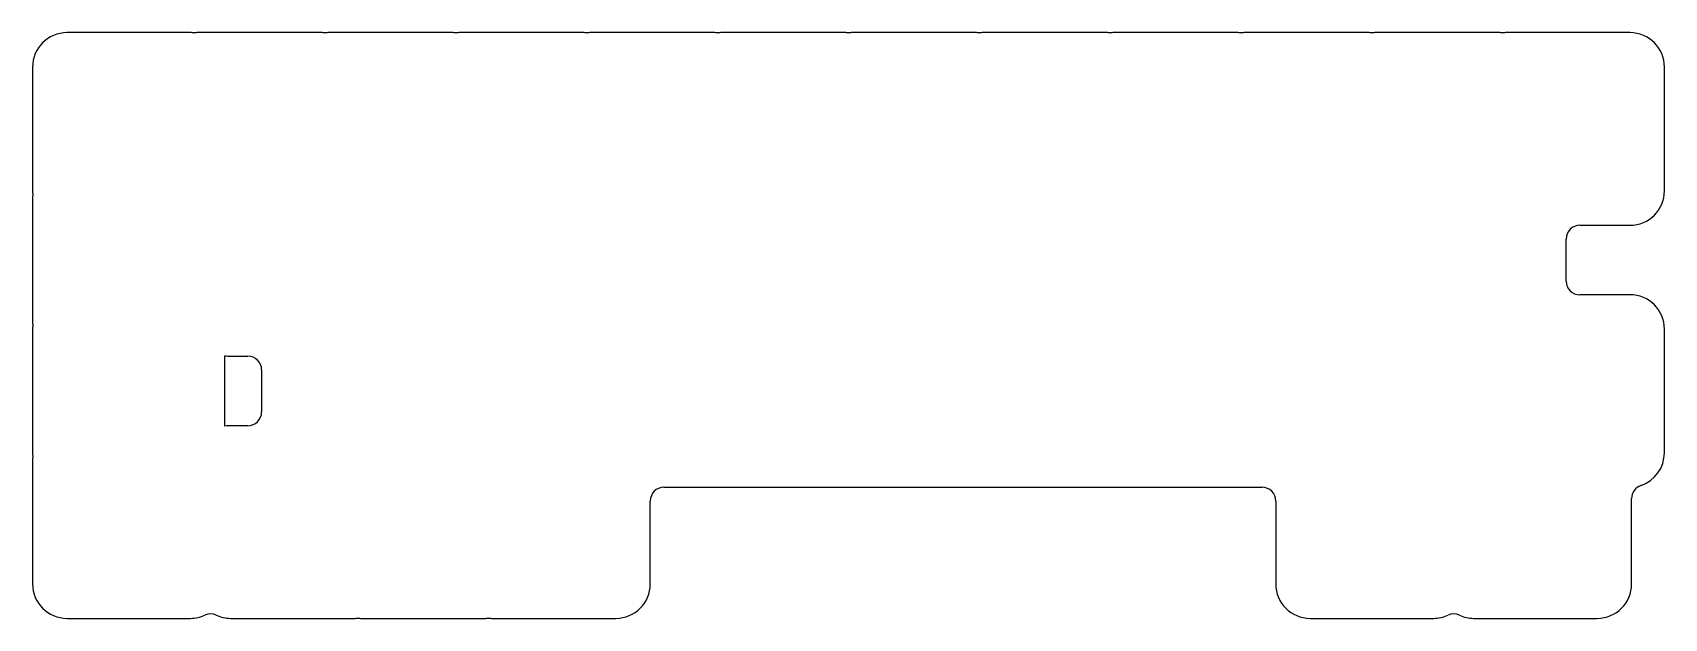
# Model space of a CAD drawing. Header units: millimetres. Extents: x -119 to 119, y -43 to 43.
import ezdxf

# ---------------------------------------------------------------- set-up
doc = ezdxf.new("R2010")
doc.units = ezdxf.units.MM

msp = doc.modelspace()

# ---------------------------------------------------------------- linework, layer by layer
for p, q in [((-95.78, 42.58), (-113.78, 42.58)), ((-76.72, 42.58), (-94.72, 42.58)), ((-57.67, 42.58), (-75.67, 42.58)), ((-38.62, 42.58), (-56.62, 42.58)), ((-19.57, 42.58), (-37.58, 42.58)), ((-0.53, 42.58), (-18.52, 42.58)), ((18.52, 42.58), (0.53, 42.58)), ((37.58, 42.58), (19.57, 42.58)), ((56.62, 42.58), (38.62, 42.58)), ((75.67, 42.58), (57.67, 42.58)), ((94.72, 42.58), (76.72, 42.58)), ((113.78, 42.58), (95.78, 42.58)), ((-118.78, 37.58), (-118.78, 19.57)), ((118.78, 19.57), (118.78, 37.58)), ((-118.78, 18.52), (-118.78, 0.53)), ((106.49, 14.57), (113.78, 14.57)), ((104.49, 6.47), (104.49, 12.57)), ((113.78, 4.47), (106.49, 4.47)), ((-118.78, -0.53), (-118.78, -18.52)), ((118.78, -18.52), (118.78, -0.53)), ((-90.78, -14.64), (-90.78, -4.41)), ((-89.96, -4.47), (-87.44, -4.47)), ((-85.44, -6.47), (-85.44, -12.57)), ((-87.44, -14.57), (-89.96, -14.57)), ((-118.78, -19.57), (-118.78, -37.58)), ((-26.86, -23.52), (-24.34, -23.52)), ((-23.29, -23.52), (-5.29, -23.52)), ((-4.24, -23.52), (13.76, -23.52)), ((14.81, -23.52), (32.81, -23.52)), ((33.86, -23.52), (51.86, -23.52)), ((52.91, -23.52), (60.2, -23.52)), ((-28.86, -37.58), (-28.86, -25.52)), ((62.2, -25.52), (62.2, -37.58)), ((114.01, -37.58), (114.01, -25.16)), ((-113.78, -42.58), (-95.78, -42.58)), ((-89.96, -42.58), (-71.96, -42.58)), ((-70.91, -42.58), (-52.91, -42.58)), ((-51.86, -42.58), (-33.86, -42.58)), ((67.2, -42.58), (85.2, -42.58)), ((91.01, -42.58), (109.01, -42.58))]:
    msp.add_line(p, q)
for centre, radius, start, end in [((-113.78, 37.58), 5, 90, 180), ((-95.78, 37.58), 5, 83.9728, 90), ((-94.72, 37.58), 5, 90, 96.0272), ((-76.72, 37.58), 5, 83.9728, 90), ((-75.67, 37.58), 5, 90, 96.0272), ((-57.67, 37.58), 5, 83.9728, 90), ((-56.62, 37.58), 5, 90, 96.0272), ((-38.62, 37.58), 5, 83.9728, 90), ((-37.58, 37.58), 5, 90, 96.0272), ((-19.57, 37.58), 5, 83.9728, 90), ((-18.52, 37.58), 5, 90, 96.0272), ((-0.53, 37.58), 5, 83.9728, 90), ((0.53, 37.58), 5, 90, 96.0272), ((18.52, 37.58), 5, 83.9728, 90), ((19.57, 37.58), 5, 90, 96.0272), ((37.58, 37.58), 5, 83.9728, 90), ((38.62, 37.58), 5, 90, 96.0272), ((56.62, 37.58), 5, 83.9728, 90), ((57.67, 37.58), 5, 90, 96.0272), ((75.67, 37.58), 5, 83.9728, 90), ((76.72, 37.58), 5, 90, 96.0272), ((94.72, 37.58), 5, 83.9728, 90), ((95.78, 37.58), 5, 90, 96.0272), ((113.78, 37.58), 5, 0, 90), ((-113.78, 19.57), 5, 180, 186.0272), ((-113.78, 18.52), 5, 173.9728, 180), ((113.78, 19.57), 5, 270, 360), ((106.49, 12.57), 2, 90, 180), ((106.49, 6.47), 2, 180, 270), ((113.78, -0.53), 5, 0, 90), ((-113.78, 0.53), 5, 180, 186.0272), ((-113.78, -0.53), 5, 173.9728, 180), ((-89.96, 0.53), 5, 260.648, 270), ((-87.44, -6.47), 2, 0, 90), ((-87.44, -12.57), 2, 270, 0), ((-89.96, -19.57), 5, 90, 99.352), ((-113.78, -18.52), 5, 180, 186.0272), ((113.78, -18.52), 5, 288.6413, 360), ((-113.78, -19.57), 5, 173.9728, 180), ((-26.86, -25.52), 2, 90, 180), ((-24.34, -18.52), 5, 270, 276.0272), ((-23.29, -18.52), 5, 263.9728, 270), ((-5.29, -18.52), 5, 270, 276.0272), ((-4.24, -18.52), 5, 263.9728, 270), ((13.76, -18.52), 5, 270, 276.0272), ((14.81, -18.52), 5, 263.9728, 270), ((32.81, -18.52), 5, 270, 276.0272), ((33.86, -18.52), 5, 263.9728, 270), ((51.86, -18.52), 5, 270, 276.0272), ((52.91, -18.52), 5, 263.9728, 270), ((60.2, -25.52), 2, 0, 90), ((116.01, -25.16), 2, 108.6413, 180), ((-113.78, -37.58), 5, 180, 270), ((-33.86, -37.58), 5, 270, 360), ((67.2, -37.58), 5, 180, 270), ((109.01, -37.58), 5, 270, 360), ((-95.78, -37.58), 5, 270, 294.5306), ((-92.87, -43.94), 2, 65.4694, 114.5306), ((-89.96, -37.58), 5, 245.4694, 270), ((-71.96, -37.58), 5, 270, 276.0272), ((-70.91, -37.58), 5, 263.9728, 270), ((-52.91, -37.58), 5, 270, 276.0272), ((-51.86, -37.58), 5, 263.9728, 270), ((85.2, -37.58), 5, 270, 294.5306), ((88.11, -43.94), 2, 65.4694, 114.5306), ((91.01, -37.58), 5, 245.4694, 270)]:
    msp.add_arc(centre, radius, start, end)

doc.saveas('drawing.dxf')
